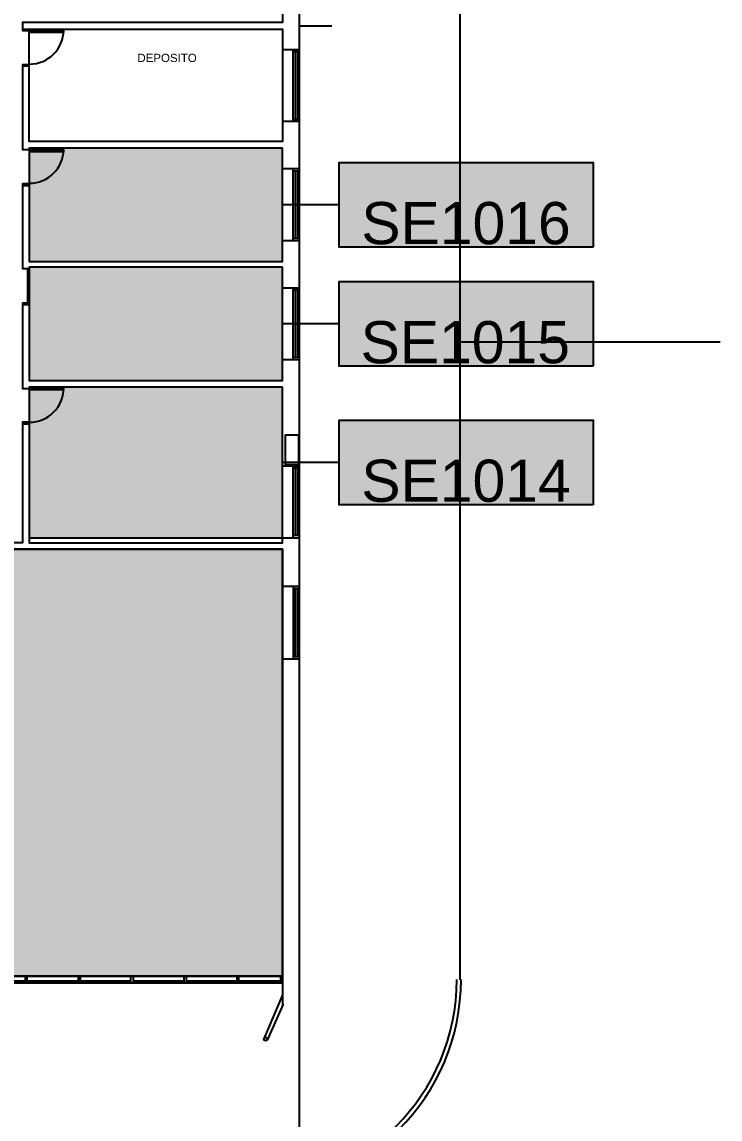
# Model space of a CAD drawing. Header units: inches. Extents: x 6 to 332, y 4 to 234.
# Drawn here: x 297.65 to 314.12, y 91.62 to 117.51 of the extents above; entities that cross this region are included whole.
import ezdxf

# ---------------------------------------------------------------- set-up
doc = ezdxf.new("R2010")
doc.units = ezdxf.units.IN
doc.header["$MEASUREMENT"] = 0
for name, color, linetype, true_color in [('PDF_BASE', 7, 'Continuous', 0x767676), ('PDF_COM_ALIMENTAÇÃO', 7, 'Continuous', 0xbe1e2d), ('PDF_COM_SERVIÇOS', 7, 'Continuous', 0x7bc143), ('PDF_Text', 7, 'Continuous', 0x767676)]:
    doc.layers.add(name, color=color, linetype=linetype, true_color=true_color)
doc.styles.add('PDF Arial', font='arial.ttf')

msp = doc.modelspace()

# ---------------------------------------------------------------- linework, layer by layer
at = {"layer": 'PDF_BASE', "lineweight": 25}
for points in [[(28.815, 115.055), (28.815, 80.393), (104.015, 80.393), (166.499, 80.393), (228.999, 80.393), (304.199, 80.393), (304.199, 152.715), (303.793, 152.715), (303.793, 129.245), (297.663, 129.245), (297.663, 119.983), (283.388, 119.983)], [(307.992, 94.905), (307.992, 132.497)], [(301.422, 125.334), (297.815, 125.334), (297.815, 128.331), (303.793, 128.331), (303.793, 117.494), (297.663, 117.494), (297.663, 117.308), (298.628, 117.308), (298.628, 117.257), (297.815, 117.257)], [(297.663, 117.341), (303.793, 117.341), (303.793, 114.683), (297.815, 114.683), (297.815, 117.341)], [(304.961, 117.409), (304.199, 117.409)], [(304.199, 116.85), (303.793, 116.85)], [(304.047, 115.157), (304.047, 116.85)], [(304.199, 116.8), (304.047, 116.8)], [(304.098, 116.8), (304.098, 115.208)], [(304.148, 116.8), (304.148, 115.208)], [(297.815, 116.495), (297.663, 116.495), (297.663, 114.497), (298.628, 114.497), (298.628, 114.446), (297.815, 114.446)], [(297.815, 116.461), (297.663, 116.461)], [(304.199, 115.208), (304.047, 115.208)], [(304.199, 115.157), (303.793, 115.157)], [(297.815, 114.531), (297.815, 111.855), (303.793, 111.855), (303.793, 114.531)], [(304.199, 114.039), (303.793, 114.039)], [(304.047, 112.346), (304.047, 114.039)], [(304.199, 113.989), (304.047, 113.989)], [(304.098, 113.989), (304.098, 112.397)], [(304.148, 113.989), (304.148, 112.397)], [(297.815, 113.684), (297.663, 113.684), (297.663, 111.686), (297.815, 111.686)], [(297.663, 113.65), (297.815, 113.65)], [(304.199, 112.397), (304.047, 112.397)], [(304.199, 112.346), (303.793, 112.346)], [(297.782, 110.873), (297.782, 111.686)], [(297.815, 111.72), (297.815, 109.044), (303.793, 109.044), (303.793, 111.72)], [(304.199, 111.229), (303.793, 111.229)], [(304.047, 109.535), (304.047, 111.229)], [(304.199, 111.178), (304.047, 111.178)], [(304.098, 111.178), (304.098, 109.586)], [(304.148, 111.178), (304.148, 109.586)], [(297.815, 110.873), (297.663, 110.873), (297.663, 108.858), (298.628, 108.858), (298.628, 108.824), (297.815, 108.824)], [(297.663, 110.839), (297.815, 110.839)], [(307.992, 109.959), (314.122, 109.959)], [(304.199, 109.535), (303.793, 109.535)], [(304.199, 109.586), (304.047, 109.586)], [(297.815, 108.892), (297.815, 105.217), (303.793, 105.217), (303.793, 108.892)], [(297.815, 108.062), (297.663, 108.062), (297.663, 105.217), (296.156, 105.217), (296.156, 105.065)], [(297.663, 108.028), (297.815, 108.028)], [(304.199, 107.029), (303.793, 107.029)], [(304.047, 105.336), (304.047, 107.029)], [(304.199, 106.978), (304.047, 106.978)], [(304.098, 106.978), (304.098, 105.387)], [(304.148, 106.978), (304.148, 105.387)], [(304.199, 105.387), (304.047, 105.387)], [(297.815, 105.336), (304.199, 105.336)], [(295.326, 105.065), (303.793, 105.065), (303.793, 94.312)], [(304.199, 104.184), (303.793, 104.184)], [(304.047, 104.184), (304.047, 102.474)], [(304.199, 104.134), (304.047, 104.134)], [(304.098, 102.525), (304.098, 104.134)], [(304.148, 102.525), (304.148, 104.134)], [(304.199, 102.525), (304.047, 102.525)], [(304.199, 102.474), (303.793, 102.474)], [(303.793, 94.99), (291.889, 94.99), (291.889, 94.837), (303.793, 94.837)], [(297.731, 94.871), (296.512, 94.871)], [(297.731, 94.837), (297.731, 94.99)], [(297.765, 94.99), (297.765, 94.837)], [(298.984, 94.871), (297.765, 94.871)], [(298.984, 94.837), (298.984, 94.99)], [(299.018, 94.99), (299.018, 94.837)], [(300.22, 94.871), (299.018, 94.871)], [(300.22, 94.837), (300.22, 94.99)], [(300.271, 94.99), (300.271, 94.837)], [(301.473, 94.871), (300.271, 94.871)], [(301.473, 94.837), (301.473, 94.99)], [(301.524, 94.99), (301.524, 94.837)], [(302.726, 94.871), (301.524, 94.871)], [(302.726, 94.837), (302.726, 94.99)], [(302.76, 94.99), (302.76, 94.837)], [(303.759, 94.871), (302.76, 94.871)], [(303.759, 94.837), (303.759, 94.99)], [(303.793, 94.549), (303.353, 93.516)], [(303.81, 94.329), (303.437, 93.483)]]:
    msp.add_lwpolyline(points, dxfattribs=at)
msp.add_lwpolyline([(304.182, 107.757), (303.861, 107.757), (303.861, 107.063), (304.182, 107.063)], close=True, dxfattribs=at)
msp.add_circle((303.395, 93.508), 0.0423, dxfattribs=at)
for centre, radius in [((297.824, 117.316), 0.804), ((297.824, 114.505), 0.804), ((297.824, 108.866), 0.804), ((303.006, 94.913), 5.004), ((303.006, 94.913), 4.902)]:
    msp.add_arc(centre, radius, 270, 0, dxfattribs=at)
at = {"layer": 'PDF_COM_ALIMENTAÇÃO', "color": 7, "lineweight": 25}
msp.add_lwpolyline([(303.793, 105.065), (295.326, 105.065), (295.326, 100.662), (283.998, 100.662), (283.998, 94.99), (303.793, 94.99)], close=True, dxfattribs=at)
at = {"layer": 'PDF_COM_ALIMENTAÇÃO', "transparency": 33554559}
for points in [[(295.326, 100.662), (303.793, 100.662), (295.326, 105.065)], [(303.793, 100.662), (295.326, 105.065), (303.793, 105.065)], [(283.998, 94.99), (303.793, 94.99), (283.998, 100.662)], [(303.793, 94.99), (283.998, 100.662), (303.793, 100.662)]]:
    msp.add_solid(points, dxfattribs=at)
at = {"layer": 'PDF_COM_SERVIÇOS', "color": 7, "lineweight": 25}
for points in [[(303.793, 114.531), (297.815, 114.531), (297.815, 111.855), (303.793, 111.855)], [(303.793, 111.72), (297.815, 111.72), (297.815, 109.044), (303.793, 109.044)], [(303.793, 108.892), (297.815, 108.892), (297.815, 105.336), (303.793, 105.336)]]:
    msp.add_lwpolyline(points, close=True, dxfattribs=at)
at = {"layer": 'PDF_COM_SERVIÇOS', "color": 1, "lineweight": 25}
for points in [[(311.125, 112.194), (305.131, 112.194), (305.131, 114.192), (311.125, 114.192)], [(311.125, 109.383), (305.131, 109.383), (305.131, 111.381), (311.125, 111.381)], [(311.125, 106.115), (305.131, 106.115), (305.131, 108.113), (311.125, 108.113)]]:
    msp.add_lwpolyline(points, close=True, dxfattribs=at)
for points in [[(305.131, 113.193), (303.793, 113.193)], [(305.131, 110.382), (303.793, 110.382)], [(305.131, 107.114), (303.793, 107.114)]]:
    msp.add_lwpolyline(points, dxfattribs=at)
at = {"layer": 'PDF_COM_SERVIÇOS', "transparency": 33554559}
for points in [[(297.815, 111.855), (303.793, 111.855), (297.815, 114.531)], [(303.793, 111.855), (297.815, 114.531), (303.793, 114.531)], [(297.815, 109.044), (303.793, 109.044), (297.815, 111.72)], [(303.793, 109.044), (297.815, 111.72), (303.793, 111.72)], [(297.815, 105.336), (303.793, 105.336), (297.815, 108.892)], [(303.793, 105.336), (297.815, 108.892), (303.793, 108.892)]]:
    msp.add_solid(points, dxfattribs=at)
at = {"layer": 'PDF_COM_SERVIÇOS', "color": 254, "true_color": 0xdcdcdc, "transparency": 33554559}
for points in [[(305.131, 112.194), (311.125, 112.194), (305.131, 114.192)], [(311.125, 112.194), (305.131, 114.192), (311.125, 114.192)], [(305.131, 109.383), (311.125, 109.383), (305.131, 111.381)], [(311.125, 109.383), (305.131, 111.381), (311.125, 111.381)], [(305.131, 106.115), (311.125, 106.115), (305.131, 108.113)], [(311.125, 106.115), (305.131, 108.113), (311.125, 108.113)]]:
    msp.add_solid(points, dxfattribs=at)

# ---------------------------------------------------------------- texts
at = {"layer": 'PDF_Text', "insert": (300.372, 116.559), "char_height": 0.1939, "attachment_point": 7, "style": 'PDF Arial'}
msp.add_mtext('DEPOSITO', dxfattribs=at)
at = {"layer": 'PDF_Text', "color": 1, "char_height": 0.9939, "attachment_point": 7, "style": 'PDF Arial'}
for s, insert in [('SE1016', (305.656, 112.25)), ('SE1015', (305.639, 109.44)), ('SE1014', (305.656, 106.171))]:
    msp.add_mtext(s, dxfattribs=dict(at, insert=insert))

doc.saveas('drawing.dxf')
